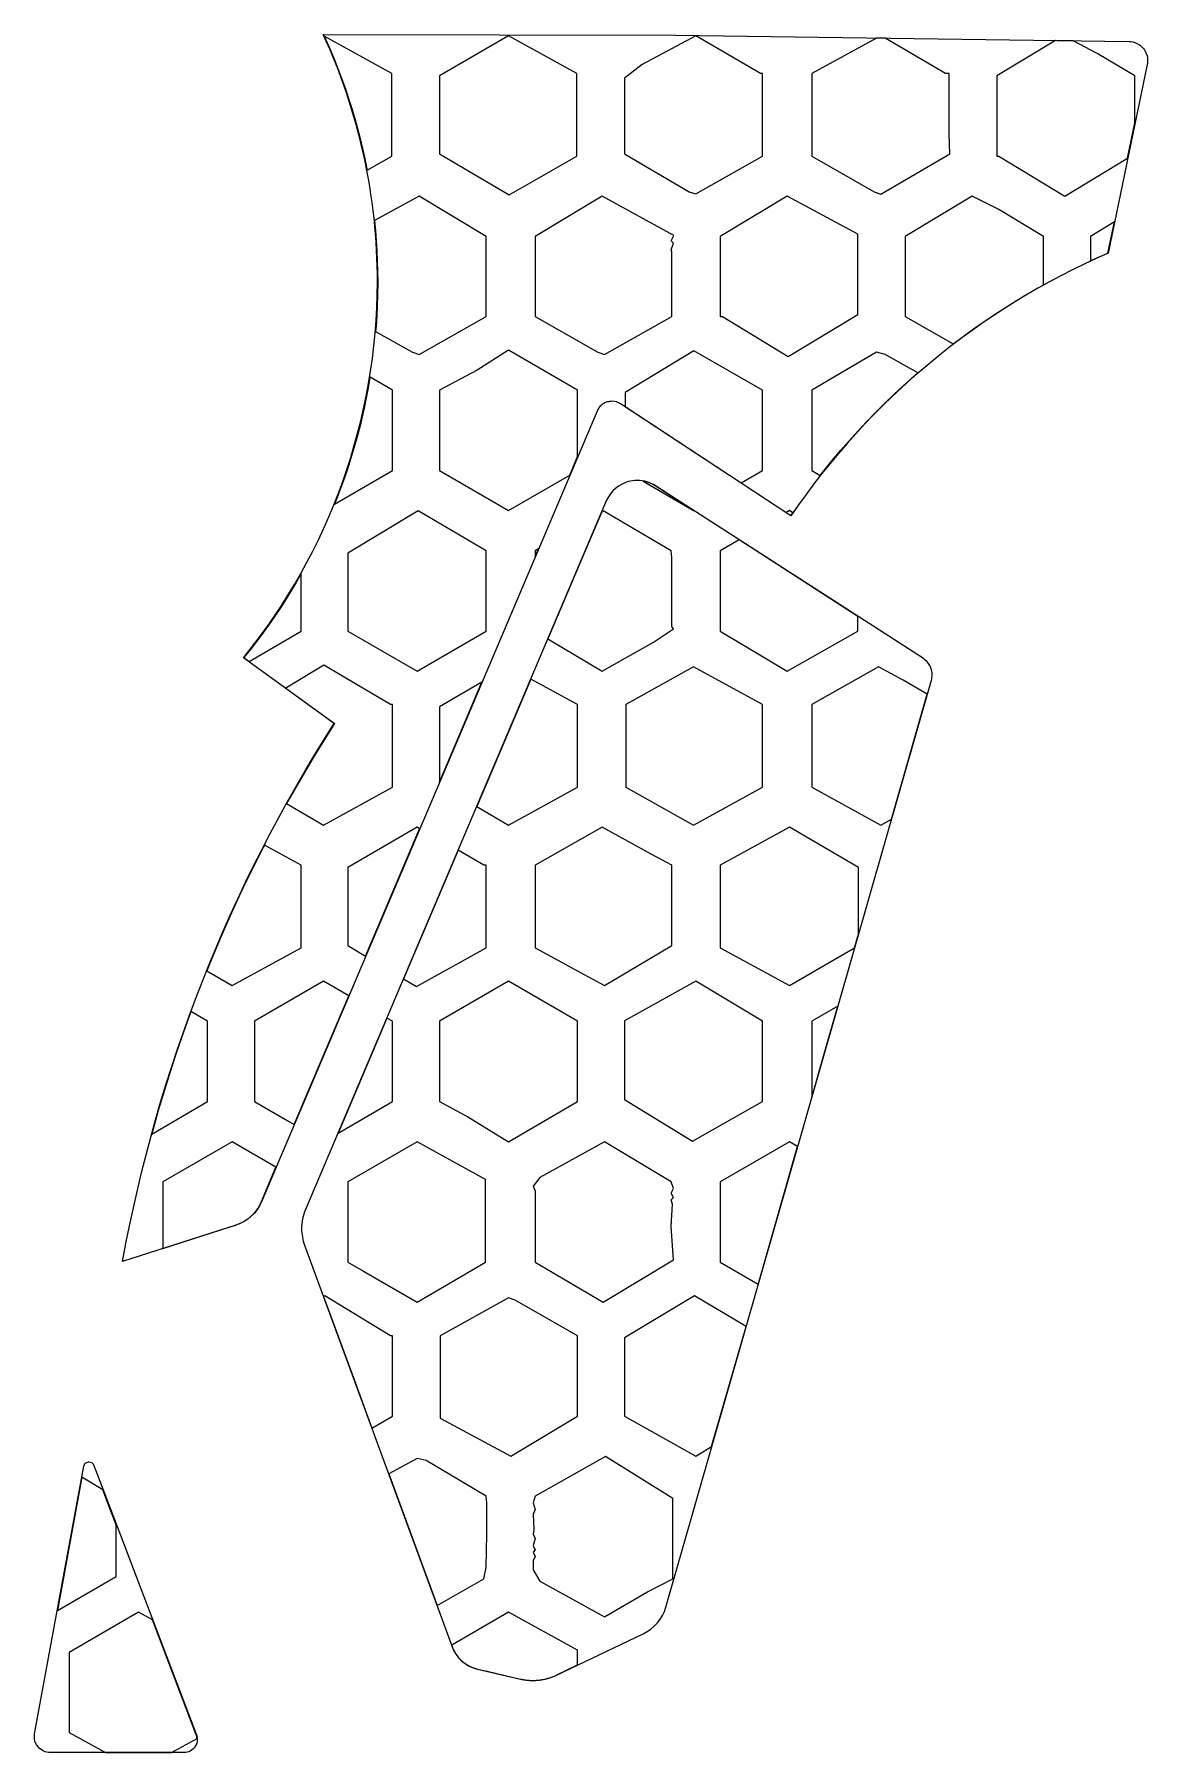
# Model space of a CAD drawing. Extents: x -30.7 to 30.7, y -55.7 to 39.
import ezdxf

# ---------------------------------------------------------------- set-up
doc = ezdxf.new("R2010")
doc.units = 0
doc.layers.add('Add_Red', color=1, linetype='Continuous')
doc.layers.add('Vector_6427_Red', color=1, linetype='Continuous')

msp = doc.modelspace()

# ---------------------------------------------------------------- linework, layer by layer
at = {"layer": 'Add_Red'}
for points in [[(-10.985, 32.324), (-10.985, 36.873), (-14.709, 38.938), (-14.368, 38.164), (-14.149, 37.637), (-13.94, 37.105), (-13.739, 36.57), (-13.549, 36.031), (-13.367, 35.49), (-13.196, 34.945), (-13.033, 34.397), (-12.881, 33.846), (-12.738, 33.293), (-12.604, 32.738), (-12.481, 32.18), (-12.367, 31.62), (-12.352, 31.54), (-10.985, 32.324)], [(-0.78, 32.324), (-0.78, 36.873), (-4.55, 38.963), (-8.362, 36.75), (-8.362, 32.447), (-4.508, 30.187), (-0.78, 32.324)], [(9.466, 32.324), (9.466, 36.873), (9.343, 36.873), (5.778, 38.963), (2.827, 37.365), (1.843, 36.627), (1.843, 32.447), (5.409, 30.356), (5.778, 30.234), (9.466, 32.324)], [(19.794, 32.447), (19.794, 32.447), (19.749, 33.553), (19.749, 36.873), (19.548, 36.873), (16.216, 38.827), (15.746, 38.833), (12.171, 36.873), (12.171, 32.324), (15.614, 30.356), (15.983, 30.233), (19.794, 32.447)], [(29.595, 32.204), (29.999, 34.151), (29.999, 36.75), (27.909, 37.979), (26.592, 38.682), (25.618, 38.695), (22.376, 36.75), (22.376, 32.324), (22.499, 32.324), (26.125, 30.122), (29.595, 32.204)], [(-5.78, 23.471), (-5.78, 27.897), (-9.468, 30.111), (-11.942, 28.773), (-11.89, 28.227), (-11.845, 27.658), (-11.81, 27.088), (-11.785, 26.517), (-11.77, 25.946), (-11.765, 25.375), (-11.773, 24.658), (-11.791, 24.087), (-11.818, 23.516), (-11.856, 22.946), (-11.88, 22.653), (-9.837, 21.504), (-9.468, 21.381), (-5.78, 23.471)], [(4.466, 23.471), (4.466, 27.037), (4.425, 27.16), (4.548, 27.529), (4.425, 27.651), (4.57, 27.941), (0.614, 30.111), (-3.075, 27.897), (-3.075, 23.471), (0.368, 21.504), (0.737, 21.381), (4.466, 23.471)], [(14.712, 23.594), (14.712, 28.02), (10.819, 30.111), (7.13, 27.897), (7.13, 23.471), (7.253, 23.471), (10.88, 21.269), (14.712, 23.594)], [(20.519, 22.375), (21.095, 22.793), (21.678, 23.2), (22.268, 23.597), (22.865, 23.984), (23.469, 24.36), (24.079, 24.726), (24.695, 25.081), (24.958, 25.226), (24.958, 27.897), (22.499, 29.373), (21.024, 30.111), (17.335, 27.897), (17.335, 23.471), (19.972, 21.964), (20.519, 22.375)], [(27.865, 26.691), (28.473, 26.961), (28.51, 26.978), (28.866, 28.693), (27.54, 27.897), (27.54, 26.54), (27.865, 26.691)], [(-1.173, 14.736), (-0.739, 15.758), (-0.739, 19.414), (-4.55, 21.627), (-6.271, 20.52), (-8.362, 19.414), (-8.362, 14.988), (-4.55, 12.774), (-1.173, 14.736)], [(9.466, 14.988), (9.466, 19.414), (5.666, 21.585), (1.884, 19.291), (1.884, 18.508), (8.29, 14.304), (9.466, 14.988)], [(12.858, 14.993), (12.858, 14.993), (13.306, 15.545), (13.764, 16.09), (14.231, 16.626), (14.708, 17.154), (15.194, 17.674), (15.688, 18.185), (16.192, 18.687), (16.704, 19.181), (17.225, 19.665), (17.754, 20.141), (18.019, 20.371), (16.229, 21.381), (15.737, 21.504), (12.171, 19.414), (12.171, 14.988), (12.636, 14.709), (12.858, 14.993)], [(-10.944, 14.988), (-10.944, 19.414), (-12.187, 20.136), (-12.191, 20.11), (-12.288, 19.547), (-12.395, 18.986), (-12.511, 18.427), (-12.637, 17.87), (-12.703, 17.601), (-12.773, 17.315), (-12.919, 16.762), (-13.074, 16.212), (-13.238, 15.665), (-13.413, 15.121), (-13.596, 14.58), (-13.789, 14.043), (-13.992, 13.508), (-14.143, 13.13), (-10.944, 14.988)], [(5.659, 12.777), (4.37, 13.608), (3.599, 14.105), (3.572, 14.124), (3.545, 14.141), (3.518, 14.158), (3.49, 14.175), (3.462, 14.191), (3.434, 14.207), (3.405, 14.222), (3.377, 14.237), (3.348, 14.251), (3.318, 14.265), (3.289, 14.278), (3.259, 14.29), (3.229, 14.303), (3.199, 14.314), (3.169, 14.325), (3.138, 14.336), (3.108, 14.346), (3.077, 14.355), (3.046, 14.364), (3.015, 14.373), (2.983, 14.381), (2.952, 14.388), (2.92, 14.395), (2.889, 14.401), (2.882, 14.402), (5.655, 12.774), (5.659, 12.777)], [(-5.78, 6.135), (-5.78, 10.561), (-9.532, 12.761), (-13.403, 10.438), (-13.403, 6.135), (-9.591, 3.922), (-5.78, 6.135)], [(3.442, 5.52), (4.548, 6.258), (4.466, 6.381), (4.466, 10.192), (4.425, 10.561), (0.675, 12.76), (0.596, 12.713), (-0.318, 10.561), (-2.375, 5.715), (0.614, 3.922), (3.442, 5.52)], [(11.134, 12.662), (10.942, 12.774), (10.771, 12.675), (10.792, 12.662), (11.026, 12.508), (11.134, 12.662)], [(-2.989, 10.457), (-2.902, 10.663), (-3.075, 10.561), (-3.075, 10.255), (-2.989, 10.457)], [(14.712, 6.135), (14.712, 6.938), (8.164, 11.161), (7.13, 10.561), (7.13, 6.135), (10.819, 3.922), (14.712, 6.135)], [(-15.985, 6.135), (-15.985, 9.3), (-16.224, 8.882), (-16.516, 8.391), (-16.817, 7.905), (-17.126, 7.425), (-17.443, 6.95), (-17.769, 6.481), (-17.929, 6.258), (-18.103, 6.017), (-18.444, 5.559), (-18.794, 5.108), (-19.145, 4.67), (-18.862, 4.465), (-15.985, 6.135)], [(-10.944, -2.472), (-10.944, 2.078), (-11.067, 2.078), (-14.737, 4.253), (-16.835, 2.994), (-14.145, 1.04), (-15.282, -0.781), (-16.011, -2.006), (-16.718, -3.245), (-16.792, -3.379), (-14.755, -4.562), (-10.944, -2.472)], [(9.466, -2.472), (9.466, 2.078), (5.655, 4.168), (1.912, 2.078), (1.912, -2.472), (5.655, -4.562), (9.466, -2.472)], [(16.57, -4.229), (18.543, 2.659), (17.212, 3.43), (15.86, 4.168), (12.171, 2.078), (12.171, -2.472), (15.983, -4.562), (16.57, -4.229)], [(-7.289, 0.329), (-6.021, 3.314), (-8.362, 1.955), (-8.362, -2.199), (-7.289, 0.329)], [(-0.739, -2.472), (-0.739, 2.078), (-3.319, 3.492), (-6.305, -3.543), (-4.55, -4.562), (-0.739, -2.472)], [(-11.331, -9.194), (-9.45, -4.762), (-9.591, -4.685), (-13.403, -6.898), (-13.403, -11.201), (-12.431, -11.784), (-11.331, -9.194)], [(4.466, -11.201), (4.466, -6.775), (3.319, -6.16), (0.614, -4.685), (-3.075, -6.775), (-3.075, -11.324), (-0.616, -12.677), (0.737, -13.414), (4.466, -11.201)], [(14.536, -11.328), (14.753, -10.568), (14.753, -6.898), (10.942, -4.685), (7.13, -6.775), (7.13, -11.324), (10.942, -13.414), (14.536, -11.328)], [(-15.985, -11.324), (-15.985, -6.775), (-18.016, -5.661), (-18.067, -5.757), (-18.708, -7.03), (-19.158, -7.964), (-19.327, -8.314), (-19.924, -9.609), (-20.498, -10.915), (-21.049, -12.23), (-21.197, -12.601), (-19.796, -13.414), (-15.985, -11.324)], [(-5.78, -11.324), (-5.78, -6.775), (-5.903, -6.775), (-7.327, -5.95), (-9.287, -10.568), (-10.337, -13.04), (-9.631, -13.464), (-5.78, -11.324)], [(-15.653, -19.374), (-13.362, -13.977), (-14.755, -13.168), (-18.567, -15.381), (-18.567, -19.808), (-16.845, -20.791), (-16.372, -21.069), (-15.653, -19.374)], [(-0.739, -19.808), (-0.739, -15.381), (-4.55, -13.168), (-8.362, -15.381), (-8.362, -19.808), (-6.763, -20.668), (-4.55, -22.021), (-0.739, -19.808)], [(9.466, -19.808), (9.466, -15.381), (5.778, -13.168), (1.843, -15.354), (1.843, -19.685), (5.602, -21.998), (9.466, -19.808)], [(-21.149, -19.808), (-21.149, -15.381), (-22.067, -14.848), (-22.081, -14.888), (-22.563, -16.23), (-22.871, -17.139), (-23.021, -17.58), (-23.455, -18.938), (-23.866, -20.303), (-24.23, -21.597), (-21.149, -19.808)], [(12.171, -19.578), (12.861, -17.17), (13.614, -14.544), (12.171, -15.381), (12.171, -19.578)], [(-10.944, -19.808), (-10.944, -15.381), (-11.254, -15.201), (-12.424, -17.956), (-13.951, -21.554), (-10.944, -19.808)], [(-19.837, -26.693), (-19.594, -26.615), (-19.547, -26.6), (-19.509, -26.586), (-19.472, -26.572), (-19.434, -26.557), (-19.397, -26.542), (-19.36, -26.526), (-19.324, -26.509), (-19.288, -26.492), (-19.252, -26.474), (-19.216, -26.456), (-19.181, -26.436), (-19.146, -26.417), (-19.111, -26.396), (-19.077, -26.375), (-19.043, -26.354), (-19.01, -26.332), (-18.976, -26.309), (-18.944, -26.285), (-18.912, -26.262), (-18.88, -26.237), (-18.848, -26.212), (-18.817, -26.187), (-18.787, -26.161), (-18.757, -26.134), (-18.727, -26.107), (-18.698, -26.079), (-18.669, -26.051), (-18.641, -26.022), (-18.613, -25.993), (-18.586, -25.964), (-18.56, -25.934), (-18.534, -25.903), (-18.508, -25.872), (-18.483, -25.841), (-18.459, -25.809), (-18.435, -25.776), (-18.411, -25.744), (-18.389, -25.711), (-18.367, -25.677), (-18.345, -25.643), (-18.324, -25.609), (-18.304, -25.574), (-18.284, -25.54), (-18.265, -25.504), (-18.246, -25.469), (-18.228, -25.433), (-18.211, -25.396), (-18.194, -25.36), (-18.178, -25.323), (-17.374, -23.428), (-19.796, -22.021), (-23.608, -24.234), (-23.608, -27.902), (-19.837, -26.693)], [(-5.821, -28.66), (-5.821, -24.111), (-9.591, -22.021), (-13.403, -24.234), (-13.403, -28.66), (-12.542, -29.152), (-9.591, -30.873), (-5.821, -28.66)], [(4.548, -28.537), (4.425, -26.693), (4.494, -25.463), (4.425, -25.218), (4.548, -25.095), (4.425, -24.849), (4.548, -24.603), (4.425, -24.234), (0.737, -22.021), (-2.829, -23.988), (-3.198, -24.48), (-3.075, -24.726), (-3.075, -28.66), (0.677, -30.86), (4.548, -28.537)], [(9.304, -29.585), (11.396, -22.284), (10.942, -22.021), (7.13, -24.234), (7.13, -28.66), (9.218, -29.884), (9.304, -29.585)], [(-10.944, -37.144), (-10.944, -32.718), (-11.067, -32.718), (-14.687, -30.519), (-14.75, -30.555), (-13.045, -35.195), (-12.085, -37.807), (-10.944, -37.144)], [(-0.739, -37.144), (-0.739, -32.718), (-4.181, -30.75), (-4.55, -30.627), (-8.321, -32.718), (-8.321, -37.267), (-4.427, -39.357), (-0.739, -37.144)], [(6.654, -38.831), (8.554, -32.2), (5.715, -30.517), (1.843, -32.841), (1.843, -37.144), (5.778, -39.357), (6.654, -38.831)], [(-5.903, -46.119), (-5.903, -46.119), (-5.78, -45.505), (-5.737, -43.66), (-5.737, -41.939), (-5.78, -41.57), (-9.099, -39.603), (-9.591, -39.48), (-11.155, -40.338), (-8.491, -47.586), (-5.903, -46.119)], [(3.073, -46.857), (4.507, -46.119), (4.507, -41.693), (0.794, -39.378), (-3.075, -41.57), (-3.198, -41.939), (-3.075, -42.308), (-3.198, -42.554), (-3.157, -43.414), (-3.198, -43.66), (-3.075, -43.906), (-3.198, -44.275), (-3.075, -44.521), (-3.198, -44.644), (-3.075, -44.89), (-3.198, -45.136), (-3.198, -45.627), (-2.829, -46.242), (0.737, -48.209), (3.073, -46.857)], [(-26.19, -45.996), (-26.19, -43.14), (-26.499, -42.329), (-26.918, -41.211), (-28.078, -40.524), (-29.429, -47.877), (-26.19, -45.996)], [(-21.725, -54.919), (-21.725, -54.914), (-21.726, -54.902), (-21.728, -54.889), (-21.729, -54.877), (-21.731, -54.864), (-21.733, -54.852), (-21.735, -54.84), (-21.738, -54.827), (-21.74, -54.815), (-21.743, -54.803), (-21.746, -54.791), (-21.75, -54.779), (-21.753, -54.767), (-21.757, -54.755), (-21.761, -54.743), (-21.765, -54.731), (-21.77, -54.719), (-24.186, -48.388), (-24.96, -47.964), (-28.772, -50.177), (-28.772, -54.603), (-26.781, -55.695), (-23.139, -55.695), (-21.725, -54.919)], [(-3.158, -51.723), (-3.105, -51.722), (-3.052, -51.719), (-3, -51.716), (-2.948, -51.712), (-2.895, -51.707), (-2.843, -51.701), (-2.791, -51.694), (-2.739, -51.686), (-2.687, -51.678), (-2.646, -51.67), (-2.635, -51.668), (-2.584, -51.658), (-2.532, -51.646), (-2.481, -51.634), (-2.43, -51.621), (-2.379, -51.607), (-2.329, -51.592), (-2.279, -51.576), (-2.229, -51.559), (-2.179, -51.542), (-2.13, -51.523), (-2.081, -51.504), (-2.033, -51.484), (-1.984, -51.463), (-1.913, -51.43), (-0.739, -50.87), (-0.739, -50.054), (-4.55, -47.964), (-7.684, -49.783), (-7.653, -49.867), (-7.641, -49.899), (-7.628, -49.93), (-7.615, -49.962), (-7.602, -49.993), (-7.587, -50.024), (-7.573, -50.054), (-7.557, -50.085), (-7.541, -50.115), (-7.525, -50.145), (-7.508, -50.174), (-7.491, -50.204), (-7.473, -50.233), (-7.455, -50.261), (-7.436, -50.29), (-7.416, -50.318), (-7.397, -50.345), (-7.376, -50.373), (-7.355, -50.4), (-7.334, -50.426), (-7.312, -50.452), (-7.29, -50.478), (-7.268, -50.504), (-7.244, -50.529), (-7.221, -50.553), (-7.197, -50.577), (-7.173, -50.601), (-7.148, -50.625), (-7.123, -50.648), (-7.097, -50.67), (-7.071, -50.692), (-7.045, -50.714), (-7.018, -50.735), (-6.991, -50.755), (-6.964, -50.776), (-6.936, -50.795), (-6.908, -50.814), (-6.879, -50.833), (-6.85, -50.851), (-6.821, -50.869), (-6.792, -50.886), (-6.762, -50.903), (-6.732, -50.919), (-6.702, -50.935), (-6.672, -50.95), (-6.641, -50.964), (-6.61, -50.978), (-6.578, -50.992), (-6.547, -51.005), (-6.515, -51.017), (-6.483, -51.029), (-6.451, -51.04), (-6.419, -51.051), (-6.386, -51.061), (-6.354, -51.071), (-6.321, -51.08), (-6.264, -51.094), (-5.726, -51.219), (-3.893, -51.645), (-3.842, -51.657), (-3.79, -51.667), (-3.738, -51.677), (-3.686, -51.686), (-3.634, -51.694), (-3.582, -51.7), (-3.53, -51.707), (-3.478, -51.712), (-3.425, -51.716), (-3.373, -51.719), (-3.32, -51.722), (-3.268, -51.723), (-3.21, -51.724), (-3.158, -51.723)]]:
    msp.add_lwpolyline(points, dxfattribs=at)
at = {"layer": 'Vector_6427_Red'}
for points in [[(-18.169, -25.327, -0.214791), (-19.591, -26.625), (-19.591, -26.625), (-25.833, -28.625, -0.098172), (-14.158, 1.038), (-14.158, 1.038), (-19.16, 4.668, 0.17128), (-11.775, 25.375, 0.107663), (-14.763, 39.035), (-14.763, 39.035), (4.685, 38.998), (29.657, 38.649, -0.220184), (30.468, 38.253, -0.169024), (30.701, 37.59, -0.05116), (30.678, 37.375), (30.678, 37.375), (28.519, 26.971, 0.141177), (11.029, 12.494), (11.029, 12.494), (1.636, 18.659, 0.145206), (1.151, 18.804, 0.073564), (0.894, 18.766, 0.21877), (0.337, 18.266), (0.337, 18.266), (-18.169, -25.327)], [(18.776, 3.434, 0.069768), (18.817, 3.726, 0.249495), (18.332, 4.615), (18.332, 4.615), (3.604, 14.114, 0.150937), (2.549, 14.442, 0.066904), (2.057, 14.376, 0.217841), (0.86, 13.361), (0.86, 13.361), (-15.75, -25.765, 0.100366), (-15.962, -26.81, 0.08805), (-15.798, -27.733), (-15.798, -27.733), (-7.662, -49.87, 0.247525), (-6.266, -51.104), (-6.266, -51.104), (-3.895, -51.655, 0.057124), (-3.21, -51.734, 0.111254), (-1.908, -51.439), (-1.908, -51.439), (2.882, -49.155, 0.211677), (4.129, -47.681), (4.129, -47.681), (18.776, 3.434)], [(-26.49, -42.326), (-21.76, -54.716, -0.091162), (-21.712, -54.976, -0.150768), (-21.841, -55.389, -0.241931), (-22.441, -55.705), (-22.441, -55.705), (-29.819, -55.705, -0.219066), (-30.496, -55.387, -0.173633), (-30.701, -54.823, -0.045433), (-30.686, -54.663), (-30.686, -54.663), (-27.976, -39.915, -0.325136), (-27.713, -39.675, -0.02213), (-27.687, -39.674, -0.303006), (-27.413, -39.865), (-27.413, -39.865), (-26.49, -42.326)]]:
    msp.add_lwpolyline(points, format="xyb", dxfattribs=at)

doc.saveas('drawing.dxf')
